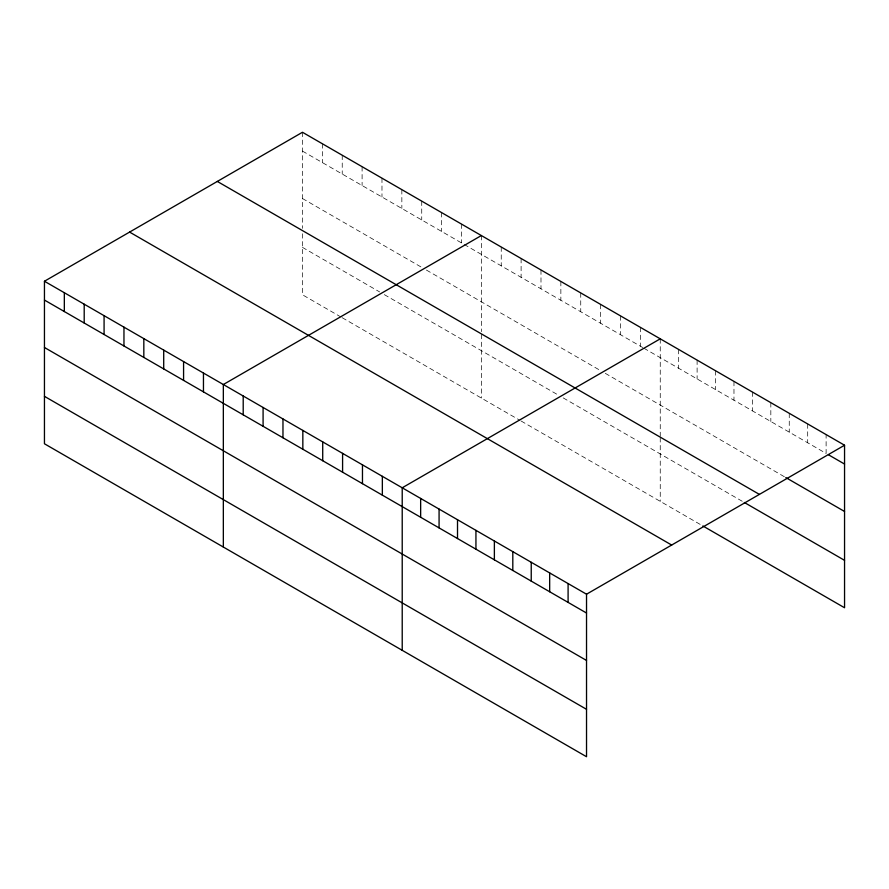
<?xml version="1.0" encoding="UTF-8"?>
<svg xmlns="http://www.w3.org/2000/svg" width="889" height="889" viewBox="0 0 889 889"><rect width="100%" height="100%" fill="white"/><g stroke="black" fill="none" stroke-linecap="round" stroke-linejoin="round"><path stroke-width="0.67" stroke-dasharray="4.45 3.33" d="M302.471 132.272L302.471 228.373M302.471 151.097L642.703 347.532M643.88 348.199L826.114 453.423L826.114 434.599M302.471 198.514L421.73 267.367M426.409 270.067L600.62 370.646M605.298 373.347L784.654 476.893M302.471 247.375L379.636 291.925M384.315 294.626L558.525 395.205M563.204 397.905L743.182 501.818M341.054 317.073L302.471 294.792L302.471 231.084M342.232 317.74L519.943 420.341M521.11 421.019L701.71 525.288M807.69 423.953L807.69 442.778M789.254 413.318L789.254 432.143M770.83 402.673L770.83 421.497M752.394 392.038L752.394 410.851M733.97 381.392L733.97 400.217M715.534 370.757L715.534 389.571M697.109 360.112L697.109 378.936M678.674 349.466L678.674 368.29M660.249 338.831L660.249 436.288M660.249 437.644L660.249 501.352M640.369 327.352L640.369 346.177M620.489 315.884L620.489 334.697M600.62 304.405L600.62 323.229M580.739 292.926L580.739 311.75M560.859 281.457L560.859 300.271M540.99 269.978L540.99 288.803M521.11 258.499L521.11 277.324M501.24 247.031L501.24 265.844M481.36 235.552L481.36 331.653M481.36 334.364L481.36 398.072M461.48 224.072L461.48 242.897M441.611 212.604L441.611 231.429M421.73 201.125L421.73 219.95M401.85 189.646L401.85 208.471M381.981 178.178L381.981 197.002M362.101 166.699L362.101 185.523M342.232 155.219L342.232 174.044M322.351 143.751L322.351 162.576"/><path stroke-width="1.33" d="M44.45 281.246L586.529 594.208L586.529 756.728L44.45 443.767L44.45 281.246L302.471 132.272L844.55 445.233L844.55 607.754L702.866 525.955M481.36 235.552L223.339 384.526L223.339 547.035M660.249 338.831L402.217 487.794L402.217 650.315M586.529 594.208L844.55 445.233M828.426 454.746L844.55 464.058M785.798 477.56L844.55 511.475M217.327 181.434L759.406 494.395M744.337 502.474L844.55 560.337M129.594 232.085L671.673 545.046M44.45 300.06L586.529 613.032M44.45 347.488L586.529 660.449M44.45 396.338L586.529 709.311M568.093 583.562L568.093 602.386M549.669 572.927L549.669 591.752M531.233 562.281L531.233 581.106M512.809 551.647L512.809 570.471M494.373 541.001L494.373 559.826M475.937 530.366L475.937 549.18M457.513 519.721L457.513 538.545M439.077 509.086L439.077 527.899M420.653 498.44L420.653 517.265M382.348 476.326L382.348 495.151M362.468 464.847L362.468 483.672M342.587 453.368L342.587 472.192M322.718 441.9L322.718 460.724M302.838 430.42L302.838 449.245M282.969 418.952L282.969 437.766M263.088 407.473L263.088 426.298M243.208 395.994L243.208 414.819M203.459 373.047L203.459 391.871M183.578 361.567L183.578 380.392M163.709 350.099L163.709 368.913M143.829 338.62L143.829 357.445M123.96 327.141L123.96 345.965M104.08 315.673L104.08 334.486M84.199 304.194L84.199 323.018M64.33 292.714L64.33 311.539"/></g></svg>
